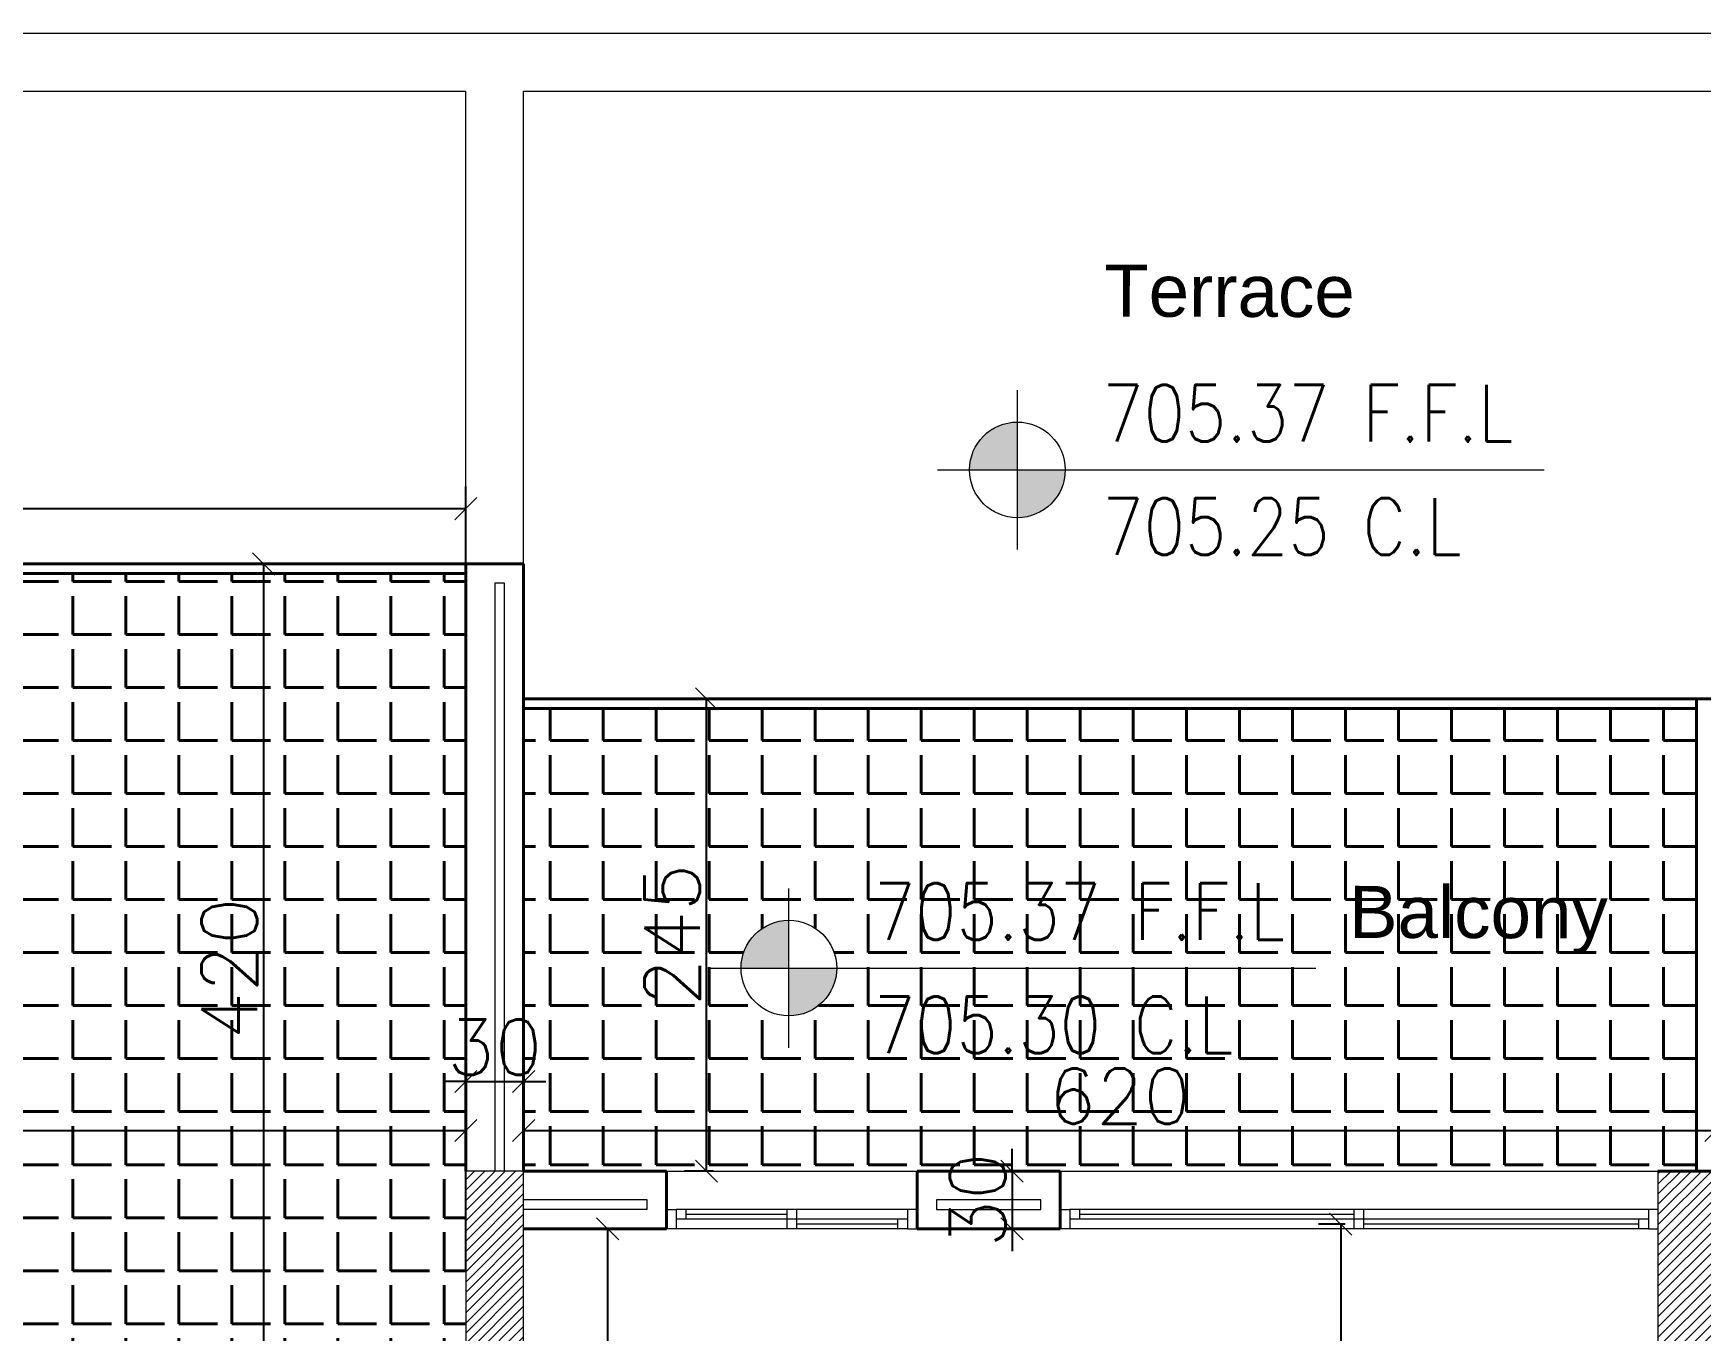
# Model space of a CAD drawing. Header units: metres. Extents: x -322116 to -321123, y -26723 to -26468.
# Drawn here: x -321650.65 to -321642.01, y -26538.64 to -26531.91 of the extents above; entities that cross this region are included whole.
import ezdxf

# ---------------------------------------------------------------- set-up
doc = ezdxf.new("R2010")
doc.units = ezdxf.units.M
doc.header["$LTSCALE"] = 7
doc.header["$MEASUREMENT"] = 0
doc.header["$PDMODE"] = 34
doc.header["$PDSIZE"] = 0.5
doc.linetypes.add('Hidden', pattern=[9.525, 6.35, -3.175])
for name, color, linetype, lineweight in [('1363TRXX-AS003$0$A-FLOR-IDEN', 4, 'Continuous', 18), ('A--GLAZ', 132, 'Continuous', 5), ('A-ANNO-TXT3', 6, 'Continuous', 30), ('A-FLOR-HIDN', 9, 'Hidden', 13), ('A-GRID-DIMS', 142, 'Continuous', 9), ('A-PATT', 8, 'Continuous', 5), ('A-WALL-BLWO', 7, 'Continuous', 40), ('L-Structure', 5, 'Continuous', 15), ('PATT-CONC', 8, 'Continuous', 9), ('XREF-W09-A-ELEV04$0$A--SECT-TILE', 32, 'Continuous', 5)]:
    doc.layers.add(name, color=color, linetype=linetype, lineweight=lineweight)
doc.styles.add('1363TRXX-AS003$0$EG_SIMPLEX', font='SIMPLEX.shx')
doc.styles.add('EG_SIMPLEX', font='SIMPLEX.shx')
doc.styles.get("Standard").update_dxf_attribs({"font": 'romans.shx', "height": 0.5})
doc.dimstyles.new('ERGA-M-0200', dxfattribs={"dimscale": 1.15, "dimtxt": 0.2, "dimasz": 0.2, "dimexe": 0.1, "dimexo": 0.1, "dimgap": 0.06, "dimtad": 1, "dimdec": 1, "dimlfac": 100, "dimrnd": 5, "dimdsep": 46, "dimtxsty": 'EG_SIMPLEX', "dimblk1": 'OBLIQUE', "dimblk2": 'OBLIQUE', "dimsah": 1, "dimcen": 0.3, "dimclrd": 256, "dimclre": 256, "dimclrt": 2, "dimadec": 0, "dimazin": 0, "dimtfac": 1, "dimtdec": 1, "dimtix": 1, "dimtmove": 2, "dimatfit": 3, "dimldrblk": 'OBLIQUE', "dimfxl": 1, "dimtolj": 1, "dimtzin": 0, "dimarcsym": 0})
pattern_1 = [(0, (0, 0), (0, 0.275), [0.2, -0.075]), (90, (0, 0), (-0.275, 0), [0.2, -0.075])]

# ---------------------------------------------------------------- blocks, each defined once
blk = doc.blocks.new('12')
at = {"layer": 'A-ANNO-TXT3', "lineweight": 5, "insert": (-321643.8305, -26536.3281, 0), "char_height": 0.27, "attachment_point": 1, "rotation": 359.90083}
blk.add_mtext_dynamic_manual_height_columns('\\A1;{\\fArial Unicode MS|b0|i0|c0|p34;Balcony}', width=1.423931, gutter_width=3.0774, heights=[0.4674], dxfattribs=at)
blk = doc.blocks.new('1363TRXX-AS003$0$TAG-LEV-PL1')
h = blk.add_hatch(color=256)
h.paths.add_polyline_path([(0, 168.7, 0.414214), (-168.8, 0), (0, 0)])
h.paths.add_polyline_path([(168.7, 0), (0, 0), (0, -168.8, 0.414214)])
for p, q in [((0, -281.3), (0, 281.3)), ((-281.3, 0), (1859, 0))]:
    blk.add_line(p, q)
blk.add_circle((0, 0), 168.7)
at = {"style": '1363TRXX-AS003$0$EG_SIMPLEX', "width": 0.85}
for tag, p in [('F.F.L.', (450, 150)), ('C.L.', (450, -450))]:
    blk.add_attdef(tag, p, '', height=300, dxfattribs=at)
blk = doc.blocks.new('new tr')
at = {"layer": '1363TRXX-AS003$0$A-FLOR-IDEN'}
ref = blk.add_blockref('1363TRXX-AS003$0$TAG-LEV-PL1', (-321645.5512, -26532.1702), dxfattribs=dict(at, xscale=0.0014700000362087, yscale=0.0014700000362087, zscale=0.0014700000362087))
ref.add_attrib('C.L.', '705.25 C.L', (-321645.1102, -26532.6112), dxfattribs={"layer": '0', "height": 0.294, "rotation": 360, "style": '1363TRXX-AS003$0$EG_SIMPLEX', "width": 0.85})
ref.add_attrib('F.F.L.', '705.37 F.F.L', (-321645.1102, -26532.0232), dxfattribs={"layer": '0', "height": 0.294, "rotation": 360, "style": '1363TRXX-AS003$0$EG_SIMPLEX', "width": 0.85})
at = {"layer": 'A-ANNO-TXT3', "lineweight": 5, "insert": (-321645.1003, -26531.1052), "char_height": 0.27, "attachment_point": 1, "rotation": 359.90083}
blk.add_mtext_dynamic_manual_height_columns('\\A1;{\\fArial Unicode MS|b0|i0|c0|p34;Terrace}', width=4.735794, gutter_width=3.0774, heights=[1.9622], dxfattribs=at)
blk = doc.blocks.new('block')
at = {"layer": 'PATT-CONC', "transparency": 33554610}
h = blk.add_hatch(dxfattribs=at)
h.set_pattern_fill('ANSI31', color=8, scale=0.3)
h.set_pattern_definition([(45, (195, 0), (-0.0265165042945, 0.0265165042945), [])])
h.paths.add_polyline_path([(-321663.3289, -26546.4581), (-321663.3289, -26546.7581), (-321664.2289, -26546.7581), (-321664.2289, -26546.4581)])
h.paths.add_polyline_path([(-321642.2287, -26538.8081), (-321641.9287, -26538.8081), (-321641.9287, -26537.8081), (-321642.2287, -26537.8081)])
h.paths.add_polyline_path([(-321648.4118, -26538.8081), (-321648.1118, -26538.8081), (-321648.1118, -26537.8081), (-321648.4118, -26537.8081)])
h.paths.add_polyline_path([(-321652.2118, -26539.3081), (-321651.9118, -26539.3081), (-321651.9118, -26538.5081), (-321652.2118, -26538.5081)])
h.paths.add_polyline_path([(-321658.4118, -26538.8081), (-321658.1118, -26538.8081), (-321658.1118, -26537.8081), (-321658.4118, -26537.8081)])
h.paths.add_polyline_path([(-321658.4118, -26547.3581), (-321658.1118, -26547.3581), (-321658.1118, -26548.2581), (-321658.4118, -26548.2581)])
h.paths.add_polyline_path([(-321648.4133, -26544.1348), (-321648.1133, -26544.1348), (-321648.1133, -26545.0348), (-321648.4133, -26545.0348)])
h.paths.add_polyline_path([(-321664.6118, -26538.7081), (-321664.3118, -26538.7081), (-321664.3118, -26537.8081), (-321664.6118, -26537.8081)])
h.paths.add_polyline_path([(-321640.8018, -26544.1348), (-321641.1018, -26544.1348), (-321641.1018, -26545.0348), (-321640.8018, -26545.0348)])
h.paths.add_polyline_path([(-321651.9118, -26547.9581), (-321652.8563, -26547.9581), (-321652.8563, -26548.2581), (-321651.9118, -26548.2581)])
at = {"layer": 'L-Structure'}
for points in [[(-321648.4118, -26538.8081), (-321648.1118, -26538.8081), (-321648.1118, -26537.8081), (-321648.4118, -26537.8081), (-321648.4118, -26538.8081)], [(-321642.2287, -26538.8081), (-321641.9287, -26538.8081), (-321641.9287, -26537.8081), (-321642.2287, -26537.8081), (-321642.2287, -26538.8081)]]:
    blk.add_lwpolyline(points, dxfattribs=at)
blk = doc.blocks.new('*U44')
for p, q in [((50, 100), (3050, 100)), ((1525, 0), (1525, 100)), ((1575, 0), (1575, 100)), ((3000, 100), (3000, 50)), ((50, 50), (3050, 50)), ((50, 0), (3050, 0)), ((100, 0), (100, 50)), ((100, 25), (1525, 25)), ((1575, 75), (3000, 75))]:
    blk.add_line(p, q)
for points in [[(0, 100), (50, 100), (50, 0), (0, 0)], [(3100, 100), (3050, 100), (3050, 0), (3100, 0)]]:
    blk.add_lwpolyline(points)
blk = doc.blocks.new('*U35')
for p, q in [((50, 100), (1250, 100)), ((625, 0), (625, 100)), ((675, 0), (675, 100)), ((1200, 100), (1200, 50)), ((50, 50), (1250, 50)), ((50, 0), (1250, 0)), ((100, 0), (100, 50)), ((100, 25), (625, 25)), ((675, 75), (1200, 75))]:
    blk.add_line(p, q)
for points in [[(0, 100), (50, 100), (50, 0), (0, 0)], [(1300, 100), (1250, 100), (1250, 0), (1300, 0)]]:
    blk.add_lwpolyline(points)
blk = doc.blocks.new('_OBLIQUE')
at = {"color": 0, "linetype": 'ByBlock'}
blk.add_line((-0.5, -0.5), (0.5, 0.5), dxfattribs=at)
blk = doc.blocks.new('*D397')
at = {"layer": 'A-GRID-DIMS', "lineweight": -2, "transparency": 16777216}
for p, q in [((-321643.8517, -26538.0831), (-321643.9894, -26538.0831)), ((-321643.8744, -26538.0831), (-321643.8744, -26543.4581)), ((-321643.8517, -26543.4581), (-321643.9894, -26543.4581))]:
    blk.add_line(p, q, dxfattribs=at)
at = {"layer": 'Defpoints', "color": 0, "transparency": 16777216}
for p in [(-321643.7367, -26538.0831), (-321643.8744, -26543.4581), (-321643.7367, -26543.4581)]:
    blk.add_point(p, dxfattribs=at)
at = {"layer": 'A-GRID-DIMS', "lineweight": -2, "transparency": 16777216, "xscale": 0.115, "yscale": 0.115, "zscale": 0.115}
for p, rotation in [((-321643.8744, -26538.0831), 90), ((-321643.8744, -26543.4581), 270)]:
    blk.add_blockref('_OBLIQUE', p, dxfattribs=dict(at, rotation=rotation))
at = {"layer": 'A-GRID-DIMS', "color": 2, "transparency": 16777216, "insert": (-321644.0527, -26540.7706), "char_height": 0.2875, "attachment_point": 5, "rotation": 90, "style": 'EG_SIMPLEX'}
blk.add_mtext('\\A1;535', dxfattribs=at)
blk = doc.blocks.new('*D339')
at = {"layer": 'A-GRID-DIMS', "lineweight": -2, "transparency": 16777216}
for p, q in [((-321647.7261, -26538.1081), (-321647.5613, -26538.1081)), ((-321647.6763, -26538.1081), (-321647.6763, -26546.6356)), ((-321647.7416, -26546.6356), (-321647.5613, -26546.6356))]:
    blk.add_line(p, q, dxfattribs=at)
at = {"layer": 'Defpoints', "color": 0, "transparency": 16777216}
for p in [(-321647.8411, -26538.1081), (-321647.8566, -26546.6356, 0), (-321647.6763, -26546.6356)]:
    blk.add_point(p, dxfattribs=at)
at = {"layer": 'A-GRID-DIMS', "lineweight": -2, "transparency": 16777216, "xscale": 0.115, "yscale": 0.115, "zscale": 0.115}
for p, rotation in [((-321647.6763, -26538.1081), 90), ((-321647.6763, -26546.6356), 270)]:
    blk.add_blockref('_OBLIQUE', p, dxfattribs=dict(at, rotation=rotation))
at = {"layer": 'A-GRID-DIMS', "color": 2, "transparency": 16777216, "insert": (-321647.8546, -26542.3718), "char_height": 0.2875, "attachment_point": 5, "rotation": 90, "style": 'EG_SIMPLEX'}
blk.add_mtext('\\A1;855', dxfattribs=at)
blk = doc.blocks.new('*D359')
at = {"layer": 'A-GRID-DIMS', "lineweight": -2, "transparency": 16777216}
for p, q in [((-321645.5788, -26537.8081), (-321645.5788, -26537.6931)), ((-321645.6451, -26537.8081), (-321645.6938, -26537.8081)), ((-321645.5788, -26537.8081), (-321645.5788, -26538.1081)), ((-321645.6451, -26538.1081), (-321645.6938, -26538.1081)), ((-321645.5788, -26538.1081), (-321645.5788, -26538.2231))]:
    blk.add_line(p, q, dxfattribs=at)
at = {"layer": 'Defpoints', "color": 0, "transparency": 16777216}
for p in [(-321645.5301, -26537.8081), (-321645.5788, -26538.1081), (-321645.5301, -26538.1081)]:
    blk.add_point(p, dxfattribs=at)
at = {"layer": 'A-GRID-DIMS', "lineweight": -2, "transparency": 16777216, "xscale": 0.115, "yscale": 0.115, "zscale": 0.115}
for p, rotation in [((-321645.5788, -26537.8081), 270), ((-321645.5788, -26538.1081), 90)]:
    blk.add_blockref('_OBLIQUE', p, dxfattribs=dict(at, rotation=rotation))
at = {"layer": 'A-GRID-DIMS', "color": 2, "transparency": 16777216, "insert": (-321645.757, -26537.9581), "char_height": 0.2875, "attachment_point": 5, "rotation": 90, "style": 'EG_SIMPLEX'}
blk.add_mtext('\\A1;30', dxfattribs=at)
blk = doc.blocks.new('*D416')
at = {"layer": 'A-GRID-DIMS', "lineweight": -2, "transparency": 16777216}
for p, q in [((-321654.8118, -26538.3202), (-321654.8118, -26537.4826)), ((-321648.4118, -26538.3202), (-321648.4118, -26537.4826)), ((-321654.8118, -26537.5976), (-321648.4118, -26537.5976))]:
    blk.add_line(p, q, dxfattribs=at)
at = {"layer": 'Defpoints', "color": 0, "transparency": 16777216}
for p in [(-321648.4118, -26537.5976), (-321654.8118, -26538.4352), (-321648.4118, -26538.4352)]:
    blk.add_point(p, dxfattribs=at)
at = {"layer": 'A-GRID-DIMS', "lineweight": -2, "transparency": 16777216, "xscale": 0.115, "yscale": 0.115, "zscale": 0.115, "rotation": 180}
blk.add_blockref('_OBLIQUE', (-321654.8118, -26537.5976), dxfattribs=at)
at = {"layer": 'A-GRID-DIMS', "lineweight": -2, "transparency": 16777216, "xscale": 0.115, "yscale": 0.115, "zscale": 0.115}
blk.add_blockref('_OBLIQUE', (-321648.4118, -26537.5976), dxfattribs=at)
at = {"layer": 'A-GRID-DIMS', "color": 2, "transparency": 16777216, "insert": (-321651.6118, -26537.4193), "char_height": 0.2875, "attachment_point": 5, "style": 'EG_SIMPLEX'}
blk.add_mtext('\\A1;640', dxfattribs=at)
blk = doc.blocks.new('*D414')
at = {"layer": 'A-GRID-DIMS', "lineweight": -2, "transparency": 16777216}
for p, q in [((-321648.1118, -26537.6015), (-321648.1118, -26537.4826)), ((-321641.9287, -26537.6015), (-321641.9287, -26537.4826)), ((-321648.1118, -26537.5976), (-321641.9287, -26537.5976))]:
    blk.add_line(p, q, dxfattribs=at)
at = {"layer": 'Defpoints', "color": 0, "transparency": 16777216}
for p in [(-321641.9287, -26537.5976), (-321648.1118, -26537.7165), (-321641.9287, -26537.7165)]:
    blk.add_point(p, dxfattribs=at)
at = {"layer": 'A-GRID-DIMS', "lineweight": -2, "transparency": 16777216, "xscale": 0.115, "yscale": 0.115, "zscale": 0.115, "rotation": 180}
blk.add_blockref('_OBLIQUE', (-321648.1118, -26537.5976), dxfattribs=at)
at = {"layer": 'A-GRID-DIMS', "lineweight": -2, "transparency": 16777216, "xscale": 0.115, "yscale": 0.115, "zscale": 0.115}
blk.add_blockref('_OBLIQUE', (-321641.9287, -26537.5976), dxfattribs=at)
at = {"layer": 'A-GRID-DIMS', "color": 2, "transparency": 16777216, "insert": (-321645.0203, -26537.4194), "char_height": 0.2875, "attachment_point": 5, "style": 'EG_SIMPLEX'}
blk.add_mtext('\\A1;620', dxfattribs=at)
blk = doc.blocks.new('*D415')
at = {"layer": 'A-GRID-DIMS', "lineweight": -2, "transparency": 16777216}
for p, q in [((-321647.1267, -26535.3581), (-321647.2782, -26535.3581)), ((-321647.1632, -26537.8081), (-321647.1632, -26535.3581)), ((-321647.1267, -26537.8081), (-321647.2782, -26537.8081))]:
    blk.add_line(p, q, dxfattribs=at)
at = {"layer": 'Defpoints', "color": 0, "transparency": 16777216}
for p in [(-321647.1632, -26535.3581), (-321647.0117, -26535.3581), (-321647.0117, -26537.8081)]:
    blk.add_point(p, dxfattribs=at)
at = {"layer": 'A-GRID-DIMS', "lineweight": -2, "transparency": 16777216, "xscale": 0.115, "yscale": 0.115, "zscale": 0.115}
for p, rotation in [((-321647.1632, -26535.3581), 90), ((-321647.1632, -26537.8081), 270)]:
    blk.add_blockref('_OBLIQUE', p, dxfattribs=dict(at, rotation=rotation))
at = {"layer": 'A-GRID-DIMS', "color": 2, "transparency": 16777216, "insert": (-321647.3415, -26536.5831), "char_height": 0.2875, "attachment_point": 5, "rotation": 90, "style": 'EG_SIMPLEX'}
blk.add_mtext('\\A1;245', dxfattribs=at)
blk = doc.blocks.new('*D420')
at = {"layer": 'A-GRID-DIMS', "lineweight": -2, "transparency": 16777216}
for p, q in [((-321648.4118, -26537.3432), (-321648.5268, -26537.3432)), ((-321648.4118, -26537.3432), (-321648.1118, -26537.3432)), ((-321648.1118, -26537.3432), (-321647.9968, -26537.3432)), ((-321648.4118, -26537.4542), (-321648.4118, -26537.4582)), ((-321648.1118, -26537.4542), (-321648.1118, -26537.4582))]:
    blk.add_line(p, q, dxfattribs=at)
at = {"layer": 'Defpoints', "color": 0, "transparency": 16777216}
for p in [(-321648.4118, -26537.3392), (-321648.1118, -26537.3392), (-321648.1118, -26537.3432)]:
    blk.add_point(p, dxfattribs=at)
at = {"layer": 'A-GRID-DIMS', "lineweight": -2, "transparency": 16777216, "xscale": 0.115, "yscale": 0.115, "zscale": 0.115}
blk.add_blockref('_OBLIQUE', (-321648.4118, -26537.3432), dxfattribs=at)
at = {"layer": 'A-GRID-DIMS', "lineweight": -2, "transparency": 16777216, "xscale": 0.115, "yscale": 0.115, "zscale": 0.115, "rotation": 180}
blk.add_blockref('_OBLIQUE', (-321648.1118, -26537.3432), dxfattribs=at)
at = {"layer": 'A-GRID-DIMS', "color": 2, "transparency": 16777216, "insert": (-321648.2618, -26537.165), "char_height": 0.2875, "attachment_point": 5, "style": 'EG_SIMPLEX'}
blk.add_mtext('\\A1;30', dxfattribs=at)
blk = doc.blocks.new('*D427')
at = {"layer": 'A-GRID-DIMS', "lineweight": -2, "transparency": 16777216}
for p, q in [((-321649.3514, -26534.6581), (-321649.575, -26534.6581)), ((-321649.46, -26538.8581), (-321649.46, -26534.6581)), ((-321649.3514, -26538.8581), (-321649.575, -26538.8581))]:
    blk.add_line(p, q, dxfattribs=at)
at = {"layer": 'Defpoints', "color": 0, "transparency": 16777216}
for p in [(-321649.46, -26534.6581), (-321649.2364, -26534.6581), (-321649.2364, -26538.8581)]:
    blk.add_point(p, dxfattribs=at)
at = {"layer": 'A-GRID-DIMS', "lineweight": -2, "transparency": 16777216, "xscale": 0.115, "yscale": 0.115, "zscale": 0.115}
for p, rotation in [((-321649.46, -26534.6581), 90), ((-321649.46, -26538.8581), 270)]:
    blk.add_blockref('_OBLIQUE', p, dxfattribs=dict(at, rotation=rotation))
at = {"layer": 'A-GRID-DIMS', "color": 2, "transparency": 16777216, "insert": (-321649.6382, -26536.7581), "char_height": 0.2875, "attachment_point": 5, "rotation": 90, "style": 'EG_SIMPLEX'}
blk.add_mtext('\\A1;420', dxfattribs=at)
blk = doc.blocks.new('*D569')
at = {"layer": 'A-GRID-DIMS', "lineweight": -2, "transparency": 16777216}
for p, q in [((-321658.1118, -26534.788), (-321658.1118, -26534.2561)), ((-321648.4118, -26534.788), (-321648.4118, -26534.2561)), ((-321658.1118, -26534.3711), (-321648.4118, -26534.3711))]:
    blk.add_line(p, q, dxfattribs=at)
at = {"layer": 'Defpoints', "color": 0, "transparency": 16777216}
for p in [(-321648.4118, -26534.3711), (-321658.1118, -26534.903), (-321648.4118, -26534.903)]:
    blk.add_point(p, dxfattribs=at)
at = {"layer": 'A-GRID-DIMS', "lineweight": -2, "transparency": 16777216, "xscale": 0.115, "yscale": 0.115, "zscale": 0.115, "rotation": 180}
blk.add_blockref('_OBLIQUE', (-321658.1118, -26534.3711), dxfattribs=at)
at = {"layer": 'A-GRID-DIMS', "lineweight": -2, "transparency": 16777216, "xscale": 0.115, "yscale": 0.115, "zscale": 0.115}
blk.add_blockref('_OBLIQUE', (-321648.4118, -26534.3711), dxfattribs=at)
at = {"layer": 'A-GRID-DIMS', "color": 2, "transparency": 16777216, "insert": (-321653.2618, -26534.1929), "char_height": 0.2875, "attachment_point": 5, "style": 'EG_SIMPLEX'}
blk.add_mtext('\\A1;970', dxfattribs=at)

msp = doc.modelspace()

# ---------------------------------------------------------------- hatches: boundary and pattern name
at = {"layer": 'A-WALL-BLWO', "transparency": 33554610}
h = msp.add_hatch(dxfattribs=at)
h.set_pattern_fill('ANGLE', color=8)
h.set_pattern_definition(pattern_1)
h.paths.add_polyline_path([(-321648.4118, -26534.7081), (-321653.0118, -26534.7081), (-321653.0118, -26538.5081), (-321652.2118, -26538.5081), (-321651.9118, -26538.5081), (-321651.9118, -26538.8081), (-321651.9118, -26538.8581), (-321648.4118, -26538.8581), (-321648.4118, -26538.8081), (-321648.4118, -26538.8081), (-321648.4118, -26537.8081)])
h = msp.add_hatch(dxfattribs=at)
h.set_pattern_fill('ANGLE', color=8)
h.set_pattern_definition(pattern_1)
h.paths.add_polyline_path([(-321642.0287, -26535.4081), (-321648.1118, -26535.4081), (-321648.1118, -26537.8081), (-321647.3703, -26537.8081), (-321646.0703, -26537.8081), (-321645.3287, -26537.8081), (-321642.2287, -26537.8081), (-321642.0287, -26537.8081)])
h.paths.add_polyline_path([(-321646.4882, -26536.755, -1), (-321646.9843, -26536.755, -1)], flags=16)
h.paths.add_polyline_path([(-321645.5414, -26538.2627), (-321645.5414, -26537.6535), (-321645.9726, -26537.6535), (-321645.9726, -26538.2627)], flags=9)
h.paths.add_polyline_path([(-321645.4618, -26537.635), (-321644.5787, -26537.635), (-321644.5787, -26537.2037), (-321645.4618, -26537.2037)], flags=24)
h.paths.add_polyline_path([(-321647.1258, -26537.0246), (-321647.1258, -26536.1416), (-321647.5571, -26536.1416), (-321647.5571, -26537.0246)], flags=24)
h.paths.add_polyline_path([(-321648.5664, -26537.3806), (-321647.9572, -26537.3806), (-321647.9572, -26536.9494), (-321648.5664, -26536.9494)], flags=9)
h.paths.add_polyline_path([(-321643.9268, -26536.7677), (-321642.4499, -26536.7702), (-321642.4487, -26536.1298), (-321643.9256, -26536.1273)], flags=24)
h.paths.add_polyline_path([(-321646.3687, -26536.6815), (-321643.8774, -26536.6815), (-321643.8774, -26536.2405), (-321646.3687, -26536.2405)], flags=24)
h.paths.add_polyline_path([(-321646.3687, -26537.2695), (-321644.1749, -26537.2695), (-321644.1749, -26536.8285), (-321646.3687, -26536.8285)], flags=24)

# ---------------------------------------------------------------- linework, layer by layer
at = {"layer": 'A-FLOR-HIDN', "linetype": 'ByBlock', "ltscale": 0.1}
for p, q in [((-321647.3703, -26537.8081), (-321646.0703, -26537.8081)), ((-321645.3287, -26537.8081), (-321642.2287, -26537.8081))]:
    msp.add_line(p, q, dxfattribs=at)
at = {"layer": 'A-PATT'}
for p, q in [((-321668.2566, -26531.9053, 586.1059), (-321636.8485, -26531.9053, 586.1059)), ((-321658.1118, -26532.2053, 586.1059), (-321648.4118, -26532.2053, 586.1059)), ((-321648.4118, -26534.6581), (-321648.4118, -26532.2053)), ((-321648.1118, -26534.6581), (-321648.1118, -26532.2053)), ((-321648.1118, -26532.2053, 586.1059), (-321637.1337, -26532.2053, 586.1059))]:
    msp.add_line(p, q, dxfattribs=at)
at = {"layer": 'A-WALL-BLWO', "color": 4}
for p, q in [((-321658.1118, -26534.6581), (-321648.4118, -26534.6581)), ((-321658.1118, -26534.7081), (-321648.4118, -26534.7081)), ((-321648.1118, -26535.3581), (-321642.0287, -26535.3581)), ((-321648.1118, -26535.4081), (-321642.0287, -26535.4081))]:
    msp.add_line(p, q, dxfattribs=at)
at = {"layer": 'A-WALL-BLWO'}
for p, q in [((-321648.1118, -26534.6581), (-321648.4118, -26534.6581)), ((-321648.4118, -26534.6581), (-321648.4118, -26537.8081)), ((-321641.3287, -26535.3581), (-321642.0287, -26535.3581)), ((-321642.0287, -26537.8081), (-321642.0287, -26535.3581)), ((-321647.3703, -26538.1081), (-321647.3703, -26537.8081)), ((-321646.0703, -26538.1081), (-321646.0703, -26537.8081)), ((-321645.3287, -26537.8081), (-321645.3287, -26538.1081)), ((-321642.2287, -26537.8081), (-321641.9287, -26537.8081)), ((-321647.3703, -26538.1081), (-321648.1118, -26538.1081)), ((-321645.3287, -26538.1081), (-321646.0703, -26538.1081))]:
    msp.add_line(p, q, dxfattribs=at)
for points in [[(-321647.3703, -26537.8081), (-321648.1118, -26537.8081), (-321648.1118, -26534.6581)], [(-321645.3287, -26537.8081), (-321646.0703, -26537.8081)]]:
    msp.add_lwpolyline(points, dxfattribs=at)
at = {"layer": 'XREF-W09-A-ELEV04$0$A--SECT-TILE'}
for p, q in [((-321648.2618, -26534.7581), (-321648.2618, -26537.8081)), ((-321647.4703, -26538.0081), (-321647.4703, -26537.9581)), ((-321647.4703, -26538.0081), (-321648.1118, -26538.0081))]:
    msp.add_line(p, q, dxfattribs=at)
for points in [[(-321648.2118, -26537.8081), (-321648.2118, -26534.7581), (-321648.2618, -26534.7581)], [(-321647.4703, -26537.9581), (-321648.1118, -26537.9581)]]:
    msp.add_lwpolyline(points, dxfattribs=at)
msp.add_lwpolyline([(-321645.4287, -26537.9581), (-321645.9703, -26537.9581), (-321645.9703, -26538.0081), (-321645.4287, -26538.0081)], close=True, dxfattribs=at)

# ---------------------------------------------------------------- block references
at = {"layer": '1363TRXX-AS003$0$A-FLOR-IDEN'}
ref = msp.add_blockref('1363TRXX-AS003$0$TAG-LEV-PL1', (-321646.7362, -26536.755), dxfattribs=dict(at, xscale=0.0014700000362087, yscale=0.0014700000362087, zscale=0.0014700000362087))
ref.add_attrib('C.L.', '705.30 C.L', (-321646.2952, -26537.196), dxfattribs={"layer": '0', "height": 0.294, "rotation": 360, "style": '1363TRXX-AS003$0$EG_SIMPLEX', "width": 0.85})
ref.add_attrib('F.F.L.', '705.37 F.F.L', (-321646.2952, -26536.608), dxfattribs={"layer": '0', "height": 0.294, "rotation": 360, "style": '1363TRXX-AS003$0$EG_SIMPLEX', "width": 0.85})
at = {"layer": 'A--GLAZ', "xscale": -0.001, "yscale": 0.001, "zscale": 0.001}
for name, p in [('*U35', (-321646.0703, -26538.1081)), ('*U44', (-321642.2287, -26538.1081))]:
    msp.add_blockref(name, p, dxfattribs=at)
at = {"layer": 'A-WALL-BLWO'}
for name, p in [('new tr', (0, -2)), ('12', (0, 0)), ('block', (0, 0))]:
    msp.add_blockref(name, p, dxfattribs=at)

# ---------------------------------------------------------------- dimensions: what is measured, and where the dimension line sits
at = {"layer": 'A-GRID-DIMS'}
for base, p1, p2, picture, middle in [((-321648.4118, -26534.3711), (-321658.1118, -26534.903), (-321648.4118, -26534.903), '*D569', (-321653.2618, -26534.1929)), ((-321648.1118, -26537.3432), (-321648.4118, -26537.3392), (-321648.1118, -26537.3392), '*D420', (-321648.2618, -26537.165)), ((-321648.4118, -26537.5976), (-321654.8118, -26538.4352), (-321648.4118, -26538.4352), '*D416', (-321651.6118, -26537.4193)), ((-321641.9287, -26537.5976), (-321648.1118, -26537.7165), (-321641.9287, -26537.7165), '*D414', (-321645.0203, -26537.4194))]:
    dim = msp.add_linear_dim(base=base, p1=p1, p2=p2, dimstyle='ERGA-M-0200', override={"dimtxt": 0.25, "dimasz": 0.1, "dimgap": 0.03, "dimfxl": 100}, dxfattribs=at)
    dim.commit()
    dim.dimension.update_dxf_attribs({"geometry": picture, "text_midpoint": middle})
for base, p1, p2, picture, middle in [((-321649.46, -26534.6581), (-321649.2364, -26538.8581), (-321649.2364, -26534.6581), '*D427', (-321649.6382, -26536.7581)), ((-321647.1632, -26535.3581), (-321647.0117, -26537.8081), (-321647.0117, -26535.3581), '*D415', (-321647.3415, -26536.5831)), ((-321645.5788, -26538.1081), (-321645.5301, -26537.8081), (-321645.5301, -26538.1081), '*D359', (-321645.757, -26537.9581)), ((-321647.67635, -26546.63555), (-321647.84105, -26538.10811), (-321647.85656, -26546.63555, 0), '*D339', (-321647.8546, -26542.37183)), ((-321643.8744, -26543.4581), (-321643.7367, -26538.0831), (-321643.7367, -26543.4581), '*D397', (-321644.0527, -26540.7706))]:
    dim = msp.add_linear_dim(base=base, p1=p1, p2=p2, angle=90, dimstyle='ERGA-M-0200', override={"dimtxt": 0.25, "dimasz": 0.1, "dimgap": 0.03, "dimfxl": 100}, dxfattribs=at)
    dim.commit()
    dim.dimension.update_dxf_attribs({"geometry": picture, "text_midpoint": middle})

doc.saveas('drawing.dxf')
